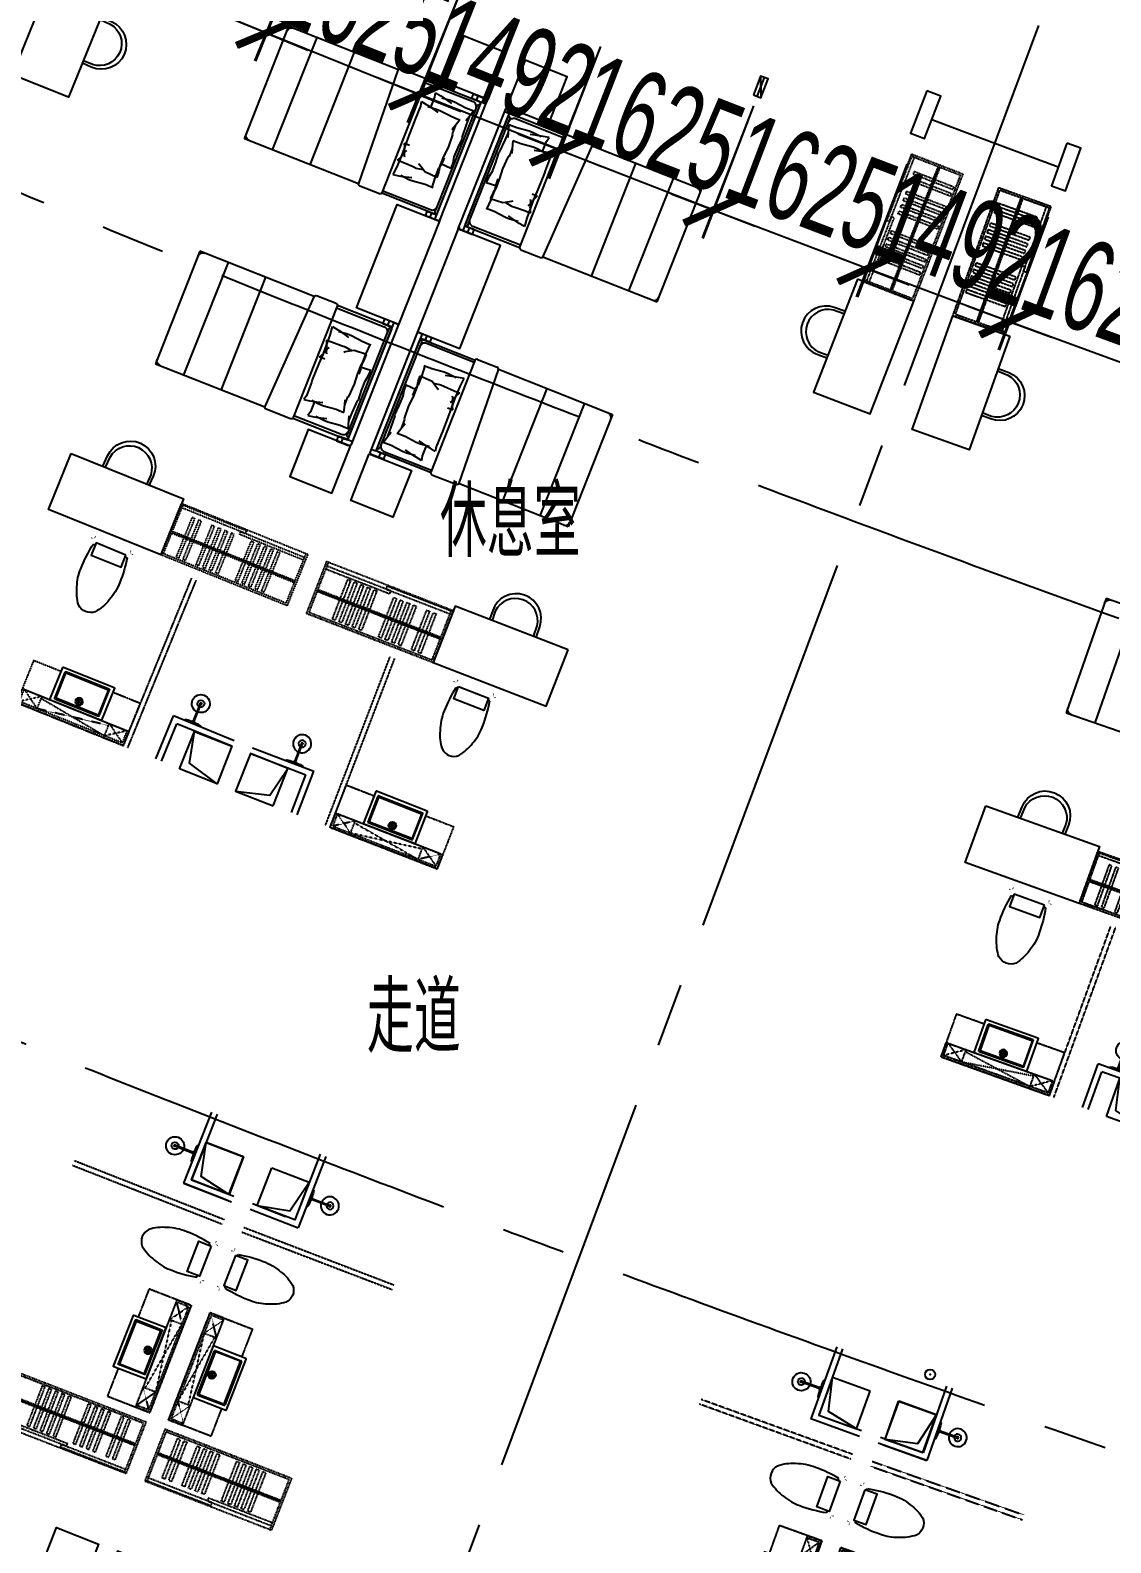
# Model space of a CAD drawing. Extents: x -668578 to 2331563, y -1202445 to 1620273.
# Drawn here: x 1066091 to 1076806, y 51342 to 66347 of the extents above; entities that cross this region are included whole.
import ezdxf

# ---------------------------------------------------------------- set-up
doc = ezdxf.new("R2010")
doc.units = 0
for name, pattern in [('CENTER2', [28.575, 19.05, -3.175, 3.175, -3.175]), ('DASH', [0.35, 0.25, -0.1]), ('XREF-ID.B3$0$DASH', [0.35, 0.25, -0.1])]:
    doc.linetypes.add(name, pattern=pattern)
doc.layers.get('0').update_dxf_attribs({"color": 8})
doc.layers.get('Defpoints').update_dxf_attribs({"color": 8})
for name, color, linetype in [('#标注', 8, 'Continuous'), ('#轴线', 8, 'CENTER2'), ('A-AL', 8, 'Continuous'), ('A-BEAM-PLAN-C', 8, 'Continuous'), ('A-BEAM-PLAN-S', 8, 'Continuous'), ('A-DIMS-150', 8, 'Continuous'), ('A-PUB_HATCH', 8, 'Continuous'), ('A-WALL-E', 8, 'Continuous'), ('A-WIND-FRAM', 8, 'Continuous'), ('LVTRY', 8, 'Continuous'), ('外轮廓', 8, 'Continuous'), ('建-文字', 8, 'Continuous'), ('水-消防-消火栓-标识', 8, 'Continuous')]:
    doc.layers.add(name, color=color, linetype=linetype)
doc.layers.add('Def point', color=8, linetype='Continuous', plot=False)
doc.styles.add('JHZX', font='jrs.shx', dxfattribs={"width": 0.6, "bigfont": 'jhz.shx'})
doc.styles.add('XD2008', font='xd-hzs.shx', dxfattribs={"width": 0.7, "bigfont": 'xd-hztxt.shx'})
doc.dimstyles.new('JZBZ-300', dxfattribs={"dimscale": 300, "dimtxt": 3, "dimasz": 1.5, "dimexe": 1, "dimexo": 1, "dimgap": 0.5, "dimtad": 1, "dimdec": 0, "dimdsep": 46, "dimtxsty": 'JHZX', "dimblk1": 'ARCHTICK', "dimblk2": 'ARCHTICK', "dimsah": 1, "dimcen": 0, "dimclrd": 1, "dimclre": 1, "dimclrt": 2, "dimazin": 2, "dimtfac": 1, "dimtdec": 0, "dimtix": 1, "dimtmove": 0, "dimatfit": 3, "dimfxl": 0, "dimtolj": 1, "dimlwd": -1, "dimlwe": -1, "dimarcsym": 0})
doc.dimstyles.new('JZBZ-400', dxfattribs={"dimscale": 400, "dimtxt": 3, "dimasz": 1.5, "dimexe": 1, "dimexo": 1, "dimgap": 0.5, "dimtad": 1, "dimdec": 0, "dimdsep": 46, "dimtxsty": 'JHZX', "dimblk1": 'ARCHTICK', "dimblk2": 'ARCHTICK', "dimsah": 1, "dimcen": 0, "dimclrd": 1, "dimclre": 1, "dimclrt": 2, "dimazin": 2, "dimtfac": 1, "dimtdec": 0, "dimtix": 1, "dimtmove": 0, "dimatfit": 3, "dimfxl": 0, "dimtolj": 1, "dimlwd": -1, "dimlwe": -1, "dimarcsym": 0})

# ---------------------------------------------------------------- blocks, each defined once
blk = doc.blocks.new('_ARCHTICK')
at = {"color": 0, "linetype": 'ByBlock', "const_width": 0.15}
blk.add_lwpolyline([(-0.5, -0.5), (0.5, 0.5)], dxfattribs=at)
blk = doc.blocks.new('*D2939')
at = {"layer": '#标注', "ltscale": 300, "transparency": 16777216}
for p, q in [((-1773, -1481), (-9342, -7863)), ((165914, -92056), (164727, -101884))]:
    blk.add_line(p, q, dxfattribs=at)
blk.add_arc((197092, 166179), 269610, 220.13382, 263.11563, dxfattribs=at)
at = {"layer": 'Defpoints', "color": 0, "ltscale": 300, "transparency": 16777216}
for p in [(197092, 166179), (-1467, -1224), (40380, -53208), (165962, -91659)]:
    blk.add_point(p, dxfattribs=at)
at = {"layer": '#标注', "ltscale": 300, "transparency": 16777216, "xscale": 600, "yscale": 600, "zscale": 600}
for p, rotation in [((-9036, -7605), 130.1338192809485), ((164775, -101487), 353.1156299250187)]:
    blk.add_blockref('_ARCHTICK', p, dxfattribs=dict(at, rotation=rotation))
at = {"layer": '#标注', "ltscale": 300, "transparency": 16777216, "insert": (69342, -70334), "char_height": 1200, "attachment_point": 5, "rotation": 331.6247, "style": 'JHZX'}
blk.add_mtext('\\A1;42.98°', dxfattribs=at)
blk = doc.blocks.new('*D3021')
at = {"layer": '#标注', "transparency": 16777216}
for p, q in [((-57126, -63073), (-59703, -69585)), ((-47662, -66818), (-50239, -73330)), ((-59556, -69213), (-50092, -72958))]:
    blk.add_line(p, q, dxfattribs=at)
at = {"layer": 'Defpoints', "color": 0, "transparency": 16777216}
for p in [(-56979, -62701), (-47515, -66446), (-50092, -72958)]:
    blk.add_point(p, dxfattribs=at)
at = {"layer": '#标注', "transparency": 16777216, "xscale": 600, "yscale": 600, "zscale": 600}
for p, rotation in [((-59556, -69213), 158.4113267958143), ((-50092, -72958), 338.4113267958143)]:
    blk.add_blockref('_ARCHTICK', p, dxfattribs=dict(at, rotation=rotation))
at = {"layer": '#标注', "transparency": 16777216, "insert": (-54529, -70341), "char_height": 1200, "attachment_point": 5, "rotation": 338.4113, "style": 'JHZX'}
blk.add_mtext('\\A1;10178', dxfattribs=at)
blk = doc.blocks.new('XREF-ID.ABCD$0$A$C1BB74E00')
at = {"ltscale": 0.5}
for p, q in [((108, 347), (108, 69)), ((113, 352), (577, 352)), ((117, 79), (117, 336)), ((120, 339), (570, 339)), ((345, 333), (345, 247)), ((573, 79), (573, 336)), ((582, 347), (582, 69)), ((302, 290), (388, 290)), ((577, 64), (113, 64)), ((570, 76), (120, 76))]:
    blk.add_line(p, q, dxfattribs=at)
blk.add_lwpolyline([(70, 378), (70, 35, 0.414214), (75, 30), (615, 30, 0.414214), (620, 35), (620, 378)], format="xyb", dxfattribs=at)
blk.add_lwpolyline([(70, 378), (620, 378)], dxfattribs=at)
for radius in [37.5, 26]:
    blk.add_circle((345, 290), radius, dxfattribs=at)
for centre, radius, start, end in [((113, 347), 5, 90, 180), ((120, 336), 3, 90, 180), ((570, 336), 3, 0, 90), ((577, 347), 5, 0, 90), ((113, 69), 5, 180, 270), ((120, 79), 3, 180, 270), ((570, 79), 3, 270, 0), ((577, 69), 5, 270, 0)]:
    blk.add_arc(centre, radius, start, end, dxfattribs=at)
blk = doc.blocks.new('XREF-ID.ABCD$0$马桶')
at = {"ltscale": 0.5}
for points, format in [([(-188, 30, 10, 0, 0), (-195, 0, 0, 0, 0.053113), (-225, -286, 0, 0, 0.094029), (-192, -490, 0, 0, 0.0979), (-106, -658, 0, 0, 0.39929), (106, -658, 0, 0, 0.087816), (192, -490, 0, 0, 0.089191), (225, -305, 0, 0, 0.054931), (195, 0, 0, 10, 0), (188, 30, 10, 10, 0)], "xyseb"), ([(224, 0, 10, 0, 0), (195, 0, 0, 0, 0), (-195, 0, 0, 10, 0), (-225, 0, 10, 10, 0)], "xyseb"), ([(-180, -50, 0.049028), (-205, -306, 0.094674), (-173, -505, 0.097919), (-90, -666, 0.382959), (90, -666, 0.087635), (173, -504, 0.08979), (205, -325, 0.05091), (180, -50, 0.046704)], "xyb")]:
    blk.add_lwpolyline(points, format=format, dxfattribs=at)
for points in [[(-160, -50), (-180, -50)], [(180, -50), (160, -50)]]:
    blk.add_lwpolyline(points, dxfattribs=at)
blk.add_lwpolyline([(-160, -30), (160, -30), (160, -160), (-160, -160)], close=True, dxfattribs=at)
blk = doc.blocks.new('rgewg1500')
at = {"ltscale": 0.3}
for p, q in [((0, -2250), (0, -450)), ((0, -2100), (0, -550)), ((0, -550), (50, -550)), ((150, -500), (20, -500)), ((634, -550), (50, -550)), ((50, -2030), (50, -570)), ((70, -550), (150, -550)), ((75, -625), (75, -600)), ((100, -550), (100, -500)), ((150, -550), (150, -500)), ((633, -2045), (633, -555)), ((653, -535), (913, -535)), ((883, -2045), (933, -555)), ((2100, -550), (933, -550)), ((1400, -2050), (1400, -550)), ((1800, -2050), (1800, -550)), ((2100, -2050), (2100, -550)), ((114, -656), (87, -656)), ((87, -656), (108, -729)), ((108, -729), (107, -814)), ((108, -729), (123, -777)), ((172, -656), (114, -656)), ((297, -642), (172, -656)), ((341, -642), (297, -642)), ((407, -646), (318, -669)), ((429, -651), (341, -642)), ((445, -639), (407, -646)), ((505, -628), (445, -639)), ((495, -673), (505, -628)), ((496, -781), (495, -673)), ((107, -814), (99, -945)), ((210, -789), (183, -789)), ((183, -789), (204, -862)), ((204, -862), (203, -947)), ((204, -862), (219, -910)), ((268, -789), (210, -789)), ((393, -775), (268, -789)), ((437, -775), (393, -775)), ((503, -779), (414, -802)), ((525, -784), (437, -775)), ((541, -772), (503, -779)), ((601, -761), (541, -772)), ((591, -806), (601, -761)), ((593, -946), (591, -806)), ((99, -945), (94, -953)), ((94, -953), (101, -1054)), ((195, -953), (190, -1086)), ((203, -947), (195, -953)), ((592, -1148), (595, -973)), ((595, -973), (593, -946)), ((102, -1154), (92, -1211)), ((101, -1054), (102, -1154)), ((185, -1195), (314, -1203)), ((188, -1256), (185, -1195)), ((190, -1086), (198, -1187)), ((198, -1187), (198, -1287)), ((587, -1344), (592, -1148)), ((92, -1211), (89, -1272)), ((89, -1272), (198, -1265)), ((89, -1328), (198, -1335)), ((92, -1389), (89, -1328)), ((188, -1344), (185, -1405)), ((198, -1313), (188, -1256)), ((198, -1287), (188, -1344)), ((198, -1413), (198, -1313)), ((314, -1203), (354, -1226)), ((335, -1215), (407, -1203)), ((354, -1226), (392, -1249)), ((392, -1249), (403, -1258)), ((392, -1351), (403, -1342)), ((407, -1203), (442, -1206)), ((442, -1206), (553, -1209)), ((553, -1209), (595, -1210)), ((567, -1279), (558, -1266)), ((567, -1321), (558, -1334)), ((582, -1278), (567, -1321)), ((582, -1322), (567, -1279)), ((596, -1236), (582, -1278)), ((596, -1364), (582, -1322)), ((587, -1256), (592, -1452)), ((595, -1210), (609, -1210)), ((609, -1210), (596, -1236)), ((102, -1446), (92, -1389)), ((101, -1546), (102, -1446)), ((185, -1405), (314, -1397)), ((190, -1514), (198, -1413)), ((314, -1397), (354, -1374)), ((335, -1385), (407, -1397)), ((354, -1374), (392, -1351)), ((407, -1397), (442, -1394)), ((442, -1394), (553, -1391)), ((553, -1391), (595, -1390)), ((592, -1452), (595, -1627)), ((595, -1390), (609, -1390)), ((609, -1390), (596, -1364)), ((94, -1647), (101, -1546)), ((99, -1655), (94, -1647)), ((195, -1647), (190, -1514)), ((203, -1653), (195, -1647)), ((595, -1627), (593, -1654)), ((107, -1786), (99, -1655)), ((108, -1871), (107, -1786)), ((183, -1811), (204, -1738)), ((204, -1738), (203, -1653)), ((204, -1738), (219, -1690)), ((503, -1821), (414, -1798)), ((593, -1654), (591, -1794)), ((591, -1794), (601, -1839)), ((87, -1944), (108, -1871)), ((114, -1944), (87, -1944)), ((108, -1871), (123, -1823)), ((172, -1944), (114, -1944)), ((297, -1958), (172, -1944)), ((210, -1811), (183, -1811)), ((268, -1811), (210, -1811)), ((393, -1825), (268, -1811)), ((407, -1954), (318, -1931)), ((429, -1949), (341, -1958)), ((437, -1825), (393, -1825)), ((525, -1816), (437, -1825)), ((496, -1819), (495, -1927)), ((495, -1927), (505, -1972)), ((541, -1828), (503, -1821)), ((601, -1839), (541, -1828)), ((0, -2100), (50, -2100)), ((20, -2100), (150, -2100)), ((50, -2050), (634, -2050)), ((50, -2050), (50, -2050)), ((150, -2050), (70, -2050)), ((75, -2025), (75, -1975)), ((100, -2100), (100, -2050)), ((150, -2100), (150, -2050)), ((341, -1958), (297, -1958)), ((445, -1961), (407, -1954)), ((505, -1972), (445, -1961)), ((653, -2065), (863, -2065)), ((883, -2050), (2100, -2050))]:
    blk.add_line(p, q, dxfattribs=at)
for points in [[(0, -500), (450, -500), (450, 0), (0, 0)], [(0, -2100), (450, -2100), (450, -2600), (0, -2600)]]:
    blk.add_lwpolyline(points, close=True, dxfattribs=at)
blk.add_lwpolyline([(50, -2100), (50, -550)], dxfattribs=at)
blk.add_lwpolyline([(633, -2025), (125, -2025, -0.414214), (75, -1975), (75, -625, -0.414214), (125, -575), (633, -575)], format="xyb", dxfattribs=at)
for centre, radius, start, end in [((20, -520), 20, 90, 180), ((70, -570), 20, 90, 180), ((50, -600), 25, 0, 90), ((653, -555), 20, 90, 180), ((913, -555), 20, 0, 90), ((2050, -600), 50, 0, 90), ((20, -2080), 20, 180, 270), ((50, -2025), 25, 270, 0), ((70, -2030), 20, 180, 270), ((653, -2045), 20, 180, 270), ((863, -2045), 20, 270, 0), ((2050, -2000), 50, 270, 0)]:
    blk.add_arc(centre, radius, start, end, dxfattribs=at)
blk = doc.blocks.new('Swcwrv4tv')
at = {"linetype": 'XREF-ID.B3$0$DASH', "ltscale": 0.3}
for p, q in [((20, -240), (1330, -240)), ((20, -250), (1330, -250)), ((20, -260), (1330, -260))]:
    blk.add_line(p, q, dxfattribs=at)
for points in [[(0, 0), (0, -550), (1350, -550), (1350, 0)], [(20, -20), (20, -550), (1330, -550), (1330, -20)], [(149, -460), (149, -40), (179, -40), (179, -460)], [(219, -460), (219, -40), (249, -40), (249, -460)], [(359, -460), (359, -40), (389, -40), (389, -460)], [(429, -460), (429, -40), (459, -40), (459, -460)], [(499, -460), (499, -40), (529, -40), (529, -460)], [(569, -460), (569, -40), (599, -40), (599, -460)], [(779, -460), (779, -40), (809, -40), (809, -460)], [(849, -460), (849, -40), (879, -40), (879, -460)], [(919, -460), (919, -40), (949, -40), (949, -460)], [(989, -460), (989, -40), (1019, -40), (1019, -460)], [(1059, -460), (1059, -40), (1089, -40), (1089, -460)], [(20, -540), (700, -540), (700, -510), (20, -510)], [(1330, -480), (650, -480), (650, -510), (1330, -510)]]:
    blk.add_lwpolyline(points, close=True, dxfattribs=at)
blk = doc.blocks.new('XREF-ID.ABCD$0$DSAFAS124SDA')
at = {"ltscale": 0.5}
for p, q in [((18910, 19911), (18900, 19911)), ((18900, 19849), (18910, 19849)), ((18910, 19849), (18910, 19911)), ((18910, 19890), (18930, 19890)), ((18910, 19870), (18930, 19870)), ((18930, 19870), (18930, 19890)), ((18930, 19885), (19115, 19885)), ((18930, 19875), (19115, 19875))]:
    blk.add_line(p, q, dxfattribs=at)
for points in [[(18900, 19965), (18910, 19965), (18915, 19935), (18915, 19890)], [(18915, 19870), (18915, 19825), (18910, 19795), (18900, 19795)]]:
    blk.add_lwpolyline(points, dxfattribs=at)
for radius, start, end in [(89.5, 183.2025, 176.7975), (35, 188.2132, 171.7868), (9, 213.749, 146.251), (5, 270, 90)]:
    blk.add_arc((19115, 19880), radius, start, end, dxfattribs=at)
blk = doc.blocks.new('vvrgevve')
at = {"layer": 'A-BEAM-PLAN-C'}
for points in [[(-2732, -3889), (-3064, -3670), (-3285, -4003), (-2951, -4223)], [(-2148, -4272), (-2480, -4053), (-2701, -4386), (-2367, -4606)]]:
    blk.add_lwpolyline(points, close=True, dxfattribs=at)
at = {"layer": 'A-BEAM-PLAN-S'}
for p, q in [((-2700, -4388), (-2481, -4053)), ((-2481, -4053), (-2148, -4272))]:
    blk.add_line(p, q, dxfattribs=at)
at = {"layer": 'A-DIMS-150'}
for points in [[(-2951, -4223), (-3183, -3990), (-3064, -3670)], [(-2700, -4388), (-2394, -4507), (-2148, -4272)]]:
    blk.add_lwpolyline(points, dxfattribs=at)
at = {"layer": 'Def point', "linetype": 'XREF-ID.B3$0$DASH', "ltscale": 0.3}
for p, q in [((-3922, -4974), (-4084, -5221)), ((-3546, -5221), (-3922, -4974)), ((-4297, -6092), (-3672, -5139)), ((-4286, -6075), (-3683, -5156)), ((-3574, -5227), (-4177, -6147)), ((-4172, -6174), (-3546, -5221)), ((-3546, -5221), (-4172, -6174)), ((-3787, -5314), (-3574, -5227)), ((-3683, -5156), (-3574, -5227)), ((-3683, -5156), (-3678, -5386)), ((-3672, -5139), (-3546, -5221)), ((-4165, -5927), (-3678, -5386)), ((-3770, -5325), (-4073, -5988)), ((-4005, -6284), (-3379, -5331)), ((-3379, -5331), (-4005, -6284)), ((-3373, -5359), (-3977, -6278)), ((-3678, -5386), (-3787, -5314)), ((-3379, -5331), (-3003, -5578)), ((-3254, -5413), (-3379, -5331)), ((-3265, -5430), (-3373, -5359)), ((-3369, -5589), (-3373, -5359)), ((-3879, -6366), (-3254, -5413)), ((-3868, -6350), (-3265, -5430)), ((-3781, -6180), (-3478, -5517)), ((-3265, -5430), (-3478, -5517)), ((-3478, -5517), (-3369, -5589)), ((-4386, -5681), (-4548, -5927)), ((-3386, -5578), (-3873, -6119)), ((-3003, -5578), (-3165, -5824)), ((-4548, -5927), (-4172, -6174)), ((-4286, -6075), (-4073, -5988)), ((-4073, -5988), (-4182, -5916)), ((-4182, -5916), (-4177, -6147)), ((-4172, -6174), (-4297, -6092)), ((-4177, -6147), (-4286, -6075)), ((-3873, -6119), (-3764, -6191)), ((-3868, -6350), (-3873, -6119)), ((-3628, -6531), (-4005, -6284)), ((-4005, -6284), (-3879, -6366)), ((-3764, -6191), (-3977, -6278)), ((-3977, -6278), (-3868, -6350)), ((-3466, -6284), (-3628, -6531))]:
    blk.add_line(p, q, dxfattribs=at)
at = {"layer": 'Def point'}
for points in [[(-7134, -10688), (-6476, -9685), (-6977, -9356), (-7636, -10359)], [(-6967, -10798), (-6309, -9795), (-5807, -10124), (-6465, -11127)]]:
    blk.add_lwpolyline(points, close=True, dxfattribs=at)
for points in [[(-7449, -10075), (-7541, -10010, -0.999944), (-7256, -9605), (-7178, -9661)], [(-7434, -10052), (-7526, -9988, -0.90396), (-7272, -9628), (-7193, -9684)], [(-6279, -10843), (-6183, -10902, 0.999944), (-5925, -10479), (-6007, -10429)], [(-6264, -10820), (-6169, -10878, 0.90396), (-5939, -10503), (-6022, -10452)]]:
    blk.add_lwpolyline(points, format="xyb", dxfattribs=at)
at = {"layer": 'LVTRY', "linetype": 'Continuous'}
for p, q in [((-2951, -3385), (-3368, -4020)), ((-2901, -3418), (-3285, -4003)), ((-2942, -4301), (-3368, -4020)), ((-1984, -4020), (-2366, -4607)), ((-2909, -4251), (-3202, -4058)), ((-1934, -4053), (-2348, -4690)), ((-2148, -4272), (-2366, -4607)), ((-2348, -4690), (-2775, -4410)), ((-2366, -4607), (-2742, -4360)), ((-2733, -4438), (-2348, -4690))]:
    blk.add_line(p, q, dxfattribs=at)
at = {"layer": 'LVTRY', "linetype": 'DASH'}
for p, q in [((-3050, -4458), (-4381, -3577)), ((-3078, -4500), (-4408, -3618)), ((-2903, -4614), (-1566, -5484)), ((-2876, -4572), (-1538, -5442))]:
    blk.add_line(p, q, dxfattribs=at)
at = {"layer": 'LVTRY', "linetype": 'DASH', "ltscale": 0.5}
for points in [[(-4386, -5681), (-4548, -5927), (-4172, -6174), (-3546, -5221), (-3922, -4974), (-4084, -5221)], [(-3466, -6284), (-3628, -6531), (-4005, -6284), (-3379, -5331), (-3003, -5578), (-3165, -5824)]]:
    blk.add_lwpolyline(points, dxfattribs=at)
at = {"layer": 'Def point'}
for name, p, xscale, rotation in [('Swcwrv4tv', (-4227, -6258), -0.9999999999999998, 326.7232894657257), ('rgewg1500', (-4939, -7344), -0.9999999999999997, 326.7232894661589)]:
    blk.add_blockref(name, p, dxfattribs=dict(at, xscale=xscale, rotation=rotation))
for name, p, rotation in [('Swcwrv4tv', (-4059, -6368), 326.7232894665918), ('rgewg1500', (-4772, -7454), 326.7232894661586)]:
    blk.add_blockref(name, p, dxfattribs=dict(at, rotation=rotation))
at = {"layer": 'LVTRY', "linetype": 'DASH', "ltscale": 0.5, "xscale": -1, "rotation": 326.4684970788045}
blk.add_blockref('XREF-ID.ABCD$0$DSAFAS124SDA', (1579, -30769), dxfattribs=at)
at = {"layer": 'LVTRY', "color": 8, "linetype": 'Continuous', "rotation": 236.7232894660163}
blk.add_blockref('XREF-ID.ABCD$0$马桶', (-3294, -4837), dxfattribs=at)
at = {"layer": 'LVTRY', "linetype": 'DASH', "ltscale": 0.5, "rotation": 326.9780817593824}
blk.add_blockref('XREF-ID.ABCD$0$DSAFAS124SDA', (-28857, -10794), dxfattribs=at)
at = {"layer": 'LVTRY', "color": 8, "linetype": 'Continuous', "xscale": -0.9999999999999997, "rotation": 56.72328946630162}
blk.add_blockref('XREF-ID.ABCD$0$马桶', (-3127, -4946), dxfattribs=at)
at = {"layer": 'LVTRY', "color": 8, "linetype": 'DASH', "ltscale": 0.5, "extrusion": (0, 0, -1), "zscale": -1, "rotation": 123.276710533797}
blk.add_blockref('XREF-ID.ABCD$0$A$C1BB74E00', (4491, -5695), dxfattribs=at)
at = {"layer": 'LVTRY', "color": 8, "linetype": 'DASH', "ltscale": 0.5, "extrusion": (0, 0, -1), "xscale": -1, "zscale": -1, "rotation": 303.2767105338852}
blk.add_blockref('XREF-ID.ABCD$0$A$C1BB74E00', (3438, -6387), dxfattribs=at)
blk = doc.blocks.new('rehgdfvsfe')
at = {"ltscale": 0.3}
for p, q in [((-50, 0), (-1330, 0)), ((-1300, 0), (-1300, -50)), ((-50, 0), (-50, -50)), ((1050, 0), (2330, 0)), ((1050, 0), (1050, -50)), ((2300, 0), (2300, -50)), ((-1350, -150), (-1350, -20)), ((-1300, -100), (-1350, -100)), ((-1300, -150), (-1350, -150)), ((-1300, -634), (-1300, -50)), ((-1300, -70), (-1300, -150)), ((-120, -50), (-1280, -50)), ((-1225, -75), (-1250, -75)), ((-1194, -114), (-1194, -87)), ((-1194, -87), (-1121, -108)), ((-1194, -172), (-1194, -114)), ((-1121, -108), (-1036, -107)), ((-1121, -108), (-1073, -123)), ((-1036, -107), (-905, -99)), ((-905, -99), (-897, -94)), ((-897, -94), (-796, -101)), ((-796, -101), (-696, -102)), ((-696, -102), (-639, -92)), ((-639, -92), (-578, -89)), ((-578, -89), (-585, -198)), ((-125, -75), (-175, -75)), ((-100, -50), (-100, -634)), ((-100, -50), (-100, -50)), ((-100, -150), (-100, -70)), ((-50, -100), (-100, -100)), ((-50, -150), (-100, -150)), ((-50, -20), (-50, -150)), ((1050, -20), (1050, -150)), ((1050, -100), (1100, -100)), ((1050, -150), (1100, -150)), ((1100, -50), (1100, -634)), ((1100, -50), (1100, -50)), ((1100, -150), (1100, -70)), ((1120, -50), (2280, -50)), ((1125, -75), (1175, -75)), ((1578, -89), (1585, -198)), ((1639, -92), (1578, -89)), ((1696, -102), (1639, -92)), ((1796, -101), (1696, -102)), ((1897, -94), (1796, -101)), ((1905, -99), (1897, -94)), ((2036, -107), (1905, -99)), ((2121, -108), (2036, -107)), ((2121, -108), (2073, -123)), ((2194, -87), (2121, -108)), ((2194, -114), (2194, -87)), ((2194, -172), (2194, -114)), ((2225, -75), (2250, -75)), ((2300, -634), (2300, -50)), ((2300, -70), (2300, -150)), ((2300, -100), (2350, -100)), ((2300, -150), (2350, -150)), ((2350, -150), (2350, -20)), ((-1208, -297), (-1194, -172)), ((-1208, -341), (-1208, -297)), ((-1075, -393), (-1061, -268)), ((-1061, -210), (-1061, -183)), ((-1061, -183), (-988, -204)), ((-1061, -268), (-1061, -210)), ((-988, -204), (-903, -203)), ((-988, -204), (-940, -219)), ((-903, -203), (-897, -195)), ((-897, -195), (-764, -190)), ((-764, -190), (-663, -198)), ((-663, -198), (-563, -198)), ((-594, -188), (-655, -185)), ((-537, -198), (-594, -188)), ((-563, -198), (-506, -188)), ((-437, -198), (-537, -198)), ((-506, -188), (-445, -185)), ((-445, -185), (-453, -314)), ((-336, -190), (-437, -198)), ((-339, -210), (-339, -183)), ((-339, -268), (-339, -210)), ((-325, -393), (-339, -268)), ((1325, -393), (1339, -268)), ((1336, -190), (1437, -198)), ((1339, -210), (1339, -183)), ((1339, -268), (1339, -210)), ((1437, -198), (1537, -198)), ((1445, -185), (1453, -314)), ((1506, -188), (1445, -185)), ((1563, -198), (1506, -188)), ((1537, -198), (1594, -188)), ((1663, -198), (1563, -198)), ((1594, -188), (1655, -185)), ((1764, -190), (1663, -198)), ((1897, -195), (1764, -190)), ((1903, -203), (1897, -195)), ((1988, -204), (1903, -203)), ((1988, -204), (1940, -219)), ((2061, -183), (1988, -204)), ((2061, -210), (2061, -183)), ((2061, -268), (2061, -210)), ((2075, -393), (2061, -268)), ((2208, -297), (2194, -172)), ((2208, -341), (2208, -297)), ((-1222, -505), (-1211, -445)), ((-1211, -445), (-1204, -407)), ((-1199, -429), (-1208, -341)), ((-1204, -407), (-1181, -318)), ((-1075, -437), (-1075, -393)), ((-1066, -525), (-1075, -437)), ((-1071, -503), (-1048, -414)), ((-499, -392), (-508, -403)), ((-476, -354), (-499, -392)), ((-453, -314), (-476, -354)), ((-465, -335), (-453, -407)), ((-456, -442), (-459, -553)), ((-453, -407), (-456, -442)), ((-329, -503), (-352, -414)), ((-334, -525), (-325, -437)), ((-325, -437), (-325, -393)), ((1325, -437), (1325, -393)), ((1334, -525), (1325, -437)), ((1329, -503), (1352, -414)), ((1453, -314), (1476, -354)), ((1465, -335), (1453, -407)), ((1453, -407), (1456, -442)), ((1456, -442), (1459, -553)), ((1476, -354), (1499, -392)), ((1499, -392), (1508, -403)), ((2071, -503), (2048, -414)), ((2066, -525), (2075, -437)), ((2075, -437), (2075, -393)), ((2204, -407), (2181, -318)), ((2199, -429), (2208, -341)), ((2211, -445), (2204, -407)), ((2222, -505), (2211, -445)), ((-1177, -495), (-1222, -505)), ((-1069, -496), (-1177, -495)), ((-1089, -601), (-1078, -541)), ((-1044, -591), (-1089, -601)), ((-1078, -541), (-1071, -503)), ((-904, -593), (-1044, -591)), ((-877, -595), (-904, -593)), ((-702, -592), (-877, -595)), ((-506, -587), (-702, -592)), ((-641, -553), (-640, -595)), ((-640, -595), (-640, -609)), ((-640, -609), (-614, -596)), ((-614, -596), (-572, -582)), ((-594, -587), (-398, -592)), ((-571, -567), (-584, -558)), ((-572, -582), (-529, -567)), ((-528, -582), (-571, -567)), ((-529, -567), (-516, -558)), ((-486, -596), (-528, -582)), ((-460, -609), (-486, -596)), ((-459, -553), (-460, -595)), ((-460, -595), (-460, -609)), ((-398, -592), (-311, -601)), ((-322, -541), (-329, -503)), ((-311, -601), (-322, -541)), ((1311, -601), (1322, -541)), ((1398, -592), (1311, -601)), ((1322, -541), (1329, -503)), ((1594, -587), (1398, -592)), ((1459, -553), (1460, -595)), ((1460, -595), (1460, -609)), ((1460, -609), (1486, -596)), ((1486, -596), (1528, -582)), ((1506, -587), (1702, -592)), ((1529, -567), (1516, -558)), ((1528, -582), (1571, -567)), ((1572, -582), (1529, -567)), ((1571, -567), (1584, -558)), ((1614, -596), (1572, -582)), ((1640, -609), (1614, -596)), ((1641, -553), (1640, -595)), ((1640, -595), (1640, -609)), ((1702, -592), (1877, -595)), ((1877, -595), (1904, -593)), ((1904, -593), (2044, -591)), ((2044, -591), (2089, -601)), ((2069, -496), (2177, -495)), ((2078, -541), (2071, -503)), ((2089, -601), (2078, -541)), ((2177, -495), (2222, -505)), ((-1315, -653), (-1315, -913)), ((-105, -633), (-1295, -633)), ((-85, -653), (-85, -863)), ((1085, -653), (1085, -863)), ((1105, -633), (2295, -633)), ((2315, -653), (2315, -913)), ((-105, -883), (-1295, -933)), ((-100, -883), (-100, -2100)), ((1100, -883), (1100, -2100)), ((1105, -883), (2295, -933)), ((-1300, -2100), (-1300, -933)), ((2300, -2100), (2300, -933)), ((-100, -1400), (-1300, -1400)), ((1100, -1400), (2300, -1400)), ((-100, -1800), (-1300, -1800)), ((1100, -1800), (2300, -1800)), ((-100, -2100), (-1300, -2100)), ((1100, -2100), (2300, -2100))]:
    blk.add_line(p, q, dxfattribs=at)
for points in [[(-1350, 0), (-1350, -450), (-1850, -450), (-1850, 0)], [(-50, 0), (-50, -450), (1050, -450), (1050, 0)], [(2350, 0), (2350, -450), (2850, -450), (2850, 0)]]:
    blk.add_lwpolyline(points, close=True, dxfattribs=at)
for points in [[(-50, -50), (-1300, -50)], [(1050, -50), (2300, -50)]]:
    blk.add_lwpolyline(points, dxfattribs=at)
for points in [[(-125, -633), (-125, -125, 0.414214), (-175, -75), (-1225, -75, 0.414214), (-1275, -125), (-1275, -633)], [(1125, -633), (1125, -125, -0.414214), (1175, -75), (2225, -75, -0.414214), (2275, -125), (2275, -633)]]:
    blk.add_lwpolyline(points, format="xyb", dxfattribs=at)
for centre, radius, start, end in [((-1330, -20), 20, 90, 180), ((2330, -20), 20, 360, 90), ((-1280, -70), 20, 90, 180), ((-1250, -50), 25, 180, 270), ((-125, -50), 25, 270, 360), ((-120, -70), 20, 360, 90), ((-70, -20), 20, 360, 90), ((1070, -20), 20, 90, 180), ((1125, -50), 25, 180, 270), ((1120, -70), 20, 90, 180), ((2250, -50), 25, 270, 0), ((2280, -70), 20, 0, 90), ((-1295, -653), 20, 90, 180), ((-105, -653), 20, 360, 90), ((1105, -653), 20, 90, 180), ((2295, -653), 20, 0, 90), ((-105, -863), 20, 270, 360), ((1105, -863), 20, 180, 270), ((-1295, -913), 20, 180, 270), ((2295, -913), 20, 270, 0), ((-1250, -2050), 50, 180, 270), ((-150, -2050), 50, 270, 360), ((1150, -2050), 50, 180, 270), ((2250, -2050), 50, 270, 0)]:
    blk.add_arc(centre, radius, start, end, dxfattribs=at)
blk = doc.blocks.new('pkrthvv')
at = {"layer": 'A-BEAM-PLAN-C'}
blk.add_lwpolyline([(-1285, -4330), (-1138, -3959), (-1510, -3812), (-1658, -4184)], close=True, dxfattribs=at)
at = {"layer": 'A-DIMS-150'}
blk.add_lwpolyline([(-1658, -4184), (-1317, -4223), (-1138, -3959)], dxfattribs=at)
at = {"layer": 'Def point', "linetype": 'XREF-ID.B3$0$DASH', "ltscale": 0.3}
for p, q in [((-557, -4124), (-282, -4231)), ((-665, -4404), (-720, -4544)), ((-647, -4411), (-694, -4532)), ((-470, -4480), (-694, -4532)), ((397, -4816), (-665, -4404)), ((379, -4809), (-647, -4411)), ((-647, -4411), (-517, -4601)), ((-517, -4601), (-470, -4480)), ((-477, -4499), (154, -4862)), ((343, -4956), (-720, -4544)), ((-720, -4544), (343, -4956)), ((-694, -4532), (332, -4930)), ((194, -4759), (-517, -4601)), ((154, -4862), (201, -4740)), ((201, -4740), (332, -4930)), ((379, -4809), (154, -4862)), ((332, -4930), (379, -4809)), ((343, -4956), (397, -4816))]:
    blk.add_line(p, q, dxfattribs=at)
at = {"layer": 'Def point'}
for points in [[(4510, 893), (4076, -225), (4635, -443), (5070, 676)], [(1640, -2784), (521, -2350), (304, -2909), (1423, -3343)]]:
    blk.add_lwpolyline(points, close=True, dxfattribs=at)
for points in [[(4387, 577), (4281, 614, 0.999944), (4117, 147), (4208, 115)], [(4377, 551), (4272, 588, 0.90396), (4126, 173), (4218, 140)], [(1323, -2661), (1360, -2555, 0.999944), (893, -2391), (861, -2482)], [(1297, -2651), (1334, -2546, 0.90396), (919, -2400), (887, -2492)]]:
    blk.add_lwpolyline(points, format="xyb", dxfattribs=at)
at = {"layer": 'LVTRY', "linetype": 'DASH'}
for p, q in [((-766, -4526), (-125, -2852)), ((-720, -4544), (-79, -2870))]:
    blk.add_line(p, q, dxfattribs=at)
at = {"layer": 'LVTRY', "linetype": 'Continuous'}
for p, q in [((-1510, -3812), (-959, -4023)), ((-1489, -3756), (-882, -3988)), ((-1103, -4397), (-959, -4023)), ((-1047, -4419), (-882, -3988))]:
    blk.add_line(p, q, dxfattribs=at)
at = {"layer": 'LVTRY', "linetype": 'DASH', "ltscale": 0.5}
blk.add_lwpolyline([(231, -4430), (506, -4537), (343, -4956), (-720, -4544), (-557, -4124), (-282, -4231)], dxfattribs=at)
at = {"layer": 'Def point'}
for name, p, rotation in [('rehgdfvsfe', (166, 418), 68.4114041979029), ('Swcwrv4tv', (5558, 1935), 248.7883583384915), ('Swcwrv4tv', (304, -2909), 158.7883583384915)]:
    blk.add_blockref(name, p, dxfattribs=dict(at, rotation=rotation))
at = {"layer": 'LVTRY', "color": 8, "linetype": 'Continuous', "extrusion": (0, 0, -1), "xscale": -1, "zscale": -1, "rotation": 21.08304882397499}
blk.add_blockref('XREF-ID.ABCD$0$马桶', (-714, -3177), dxfattribs=at)
at = {"layer": 'LVTRY', "linetype": 'DASH', "ltscale": 0.5, "rotation": 69.04315072541277}
blk.add_blockref('XREF-ID.ABCD$0$DSAFAS124SDA', (10732, -28675), dxfattribs=at)
at = {"layer": 'LVTRY', "color": 8, "linetype": 'DASH', "ltscale": 0.5, "rotation": 158.7883583380143}
blk.add_blockref('XREF-ID.ABCD$0$A$C1BB74E00', (325, -4381), dxfattribs=at)
blk = doc.blocks.new('fefwf5f5f4tw')
for points in [[(139, -57), (-31, -473), (-170, -417), (0, 0)], [(1518, -601), (1357, -1021), (1217, -967), (1378, -547)]]:
    blk.add_lwpolyline(points, close=True)
blk.add_lwpolyline([(43, -291), (913, -634), (1288, -783)])
blk = doc.blocks.new('幕墙分隔')
for p, q in [((-40, -100), (40, 100)), ((0, 100), (0, -100))]:
    blk.add_line(p, q)
blk.add_lwpolyline([(-40, 100), (40, 100), (40, -100), (-40, -100)], close=True)
blk = doc.blocks.new('立管-R75-1')
at = {"linetype": 'Continuous'}
blk.add_circle((0, 0), 75, dxfattribs=at)
blk.add_point((0, 0), dxfattribs=at)
blk = doc.blocks.new('*D1487')
at = {"layer": '#标注', "ltscale": 300, "transparency": 16777216}
for p, q in [((1076184, 64496), (1075700, 63172)), ((1077710, 63939), (1077226, 62614)), ((1075803, 63454), (1075381, 63608)), ((1077329, 62896), (1075803, 63454)), ((1077329, 62896), (1077752, 62742))]:
    blk.add_line(p, q, dxfattribs=at)
at = {"layer": 'Defpoints', "color": 0, "ltscale": 300, "transparency": 16777216}
for p in [(1076287, 64778), (1077813, 64221), (1075803, 63454)]:
    blk.add_point(p, dxfattribs=at)
at = {"layer": '#标注', "ltscale": 300, "transparency": 16777216, "xscale": 450, "yscale": 450, "zscale": 450}
for p, rotation in [((1075803, 63454), 339.9316486446132), ((1077329, 62896), 159.9316486446132)]:
    blk.add_blockref('_ARCHTICK', p, dxfattribs=dict(at, rotation=rotation))
at = {"layer": '#标注', "ltscale": 300, "transparency": 16777216, "insert": (1076772, 63738), "char_height": 900, "attachment_point": 5, "rotation": 339.9316, "style": 'JHZX'}
blk.add_mtext('\\A1;1625', dxfattribs=at)
blk = doc.blocks.new('*D1488')
at = {"layer": '#标注', "ltscale": 300, "transparency": 16777216}
for p, q in [((1074785, 65018), (1074293, 63700)), ((1076182, 64497), (1075690, 63178)), ((1074397, 63981), (1073976, 64138)), ((1075795, 63459), (1074397, 63981)), ((1075795, 63459), (1076217, 63302))]:
    blk.add_line(p, q, dxfattribs=at)
at = {"layer": 'Defpoints', "color": 0, "ltscale": 300, "transparency": 16777216}
for p in [(1074889, 65300), (1076287, 64778), (1074397, 63981)]:
    blk.add_point(p, dxfattribs=at)
at = {"layer": '#标注', "ltscale": 300, "transparency": 16777216, "xscale": 450, "yscale": 450, "zscale": 450}
for p, rotation in [((1074397, 63981), 339.5424839443277), ((1075795, 63459), 159.5424839443277)]:
    blk.add_blockref('_ARCHTICK', p, dxfattribs=dict(at, rotation=rotation))
at = {"layer": '#标注', "ltscale": 300, "transparency": 16777216, "insert": (1075306, 64282), "char_height": 900, "attachment_point": 5, "rotation": 339.5425, "style": 'JHZX'}
blk.add_mtext('\\A1;1492', dxfattribs=at)
blk = doc.blocks.new('*D1489')
at = {"layer": '#标注', "ltscale": 300, "transparency": 16777216}
for p, q in [((1073264, 65598), (1072762, 64280)), ((1074783, 65019), (1074281, 63701)), ((1072869, 64560), (1072448, 64720)), ((1074388, 63982), (1072869, 64560)), ((1074388, 63982), (1074808, 63822))]:
    blk.add_line(p, q, dxfattribs=at)
at = {"layer": 'Defpoints', "color": 0, "ltscale": 300, "transparency": 16777216}
for p in [(1073371, 65878), (1074889, 65300), (1072869, 64560)]:
    blk.add_point(p, dxfattribs=at)
at = {"layer": '#标注', "ltscale": 300, "transparency": 16777216, "xscale": 450, "yscale": 450, "zscale": 450}
for p, rotation in [((1072869, 64560), 339.1532416753844), ((1074388, 63982), 159.1532416753844)]:
    blk.add_blockref('_ARCHTICK', p, dxfattribs=dict(at, rotation=rotation))
at = {"layer": '#标注', "ltscale": 300, "transparency": 16777216, "insert": (1073842, 64832), "char_height": 900, "attachment_point": 5, "rotation": 339.1532, "style": 'JHZX'}
blk.add_mtext('\\A1;1625', dxfattribs=at)
blk = doc.blocks.new('*D1490')
at = {"layer": '#标注', "ltscale": 300, "transparency": 16777216}
for p, q in [((1071747, 66186), (1071238, 64873)), ((1073262, 65598), (1072753, 64286)), ((1071347, 65153), (1070927, 65316)), ((1072861, 64565), (1071347, 65153)), ((1072861, 64565), (1073281, 64403))]:
    blk.add_line(p, q, dxfattribs=at)
at = {"layer": 'Defpoints', "color": 0, "ltscale": 300, "transparency": 16777216}
for p in [(1071856, 66465), (1073371, 65878), (1071347, 65153)]:
    blk.add_point(p, dxfattribs=at)
at = {"layer": '#标注', "ltscale": 300, "transparency": 16777216, "xscale": 450, "yscale": 450, "zscale": 450}
for p, rotation in [((1071347, 65153), 338.8005731220731), ((1072861, 64565), 158.8005731220731)]:
    blk.add_blockref('_ARCHTICK', p, dxfattribs=dict(at, rotation=rotation))
at = {"layer": '#标注', "ltscale": 300, "transparency": 16777216, "insert": (1072321, 65418), "char_height": 900, "attachment_point": 5, "rotation": 338.8006, "style": 'JHZX'}
blk.add_mtext('\\A1;1625', dxfattribs=at)
blk = doc.blocks.new('*D1491')
at = {"layer": '#标注', "ltscale": 300, "transparency": 16777216}
for p, q in [((1070358, 66735), (1069842, 65430)), ((1071745, 66187), (1071229, 64881)), ((1069952, 65709), (1069534, 65875)), ((1071339, 65160), (1069952, 65709)), ((1071339, 65160), (1071758, 64994))]:
    blk.add_line(p, q, dxfattribs=at)
at = {"layer": 'Defpoints', "color": 0, "ltscale": 300, "transparency": 16777216}
for p in [(1070469, 67014), (1071856, 66465), (1069952, 65709)]:
    blk.add_point(p, dxfattribs=at)
at = {"layer": '#标注', "ltscale": 300, "transparency": 16777216, "xscale": 450, "yscale": 450, "zscale": 450}
for p, rotation in [((1069952, 65709), 338.4113834031016), ((1071339, 65160), 158.4113834031016)]:
    blk.add_blockref('_ARCHTICK', p, dxfattribs=dict(at, rotation=rotation))
at = {"layer": '#标注', "ltscale": 300, "transparency": 16777216, "insert": (1070866, 65992), "char_height": 900, "attachment_point": 5, "rotation": 338.4114, "style": 'JHZX'}
blk.add_mtext('\\A1;1492', dxfattribs=at)
blk = doc.blocks.new('*D1492')
at = {"layer": '#标注', "ltscale": 300, "transparency": 16777216}
for p, q in [((1068849, 67344), (1068323, 66040)), ((1070356, 66736), (1069830, 65431)), ((1068435, 66318), (1068018, 66486)), ((1069942, 65710), (1068435, 66318)), ((1069942, 65710), (1070359, 65541))]:
    blk.add_line(p, q, dxfattribs=at)
at = {"layer": 'Defpoints', "color": 0, "ltscale": 300, "transparency": 16777216}
for p in [(1068961, 67623), (1070469, 67014), (1068435, 66318)]:
    blk.add_point(p, dxfattribs=at)
at = {"layer": '#标注', "ltscale": 300, "transparency": 16777216, "xscale": 450, "yscale": 450, "zscale": 450}
for p, rotation in [((1068435, 66318), 338.0221407132118), ((1069942, 65710), 158.0221407132118)]:
    blk.add_blockref('_ARCHTICK', p, dxfattribs=dict(at, rotation=rotation))
at = {"layer": '#标注', "ltscale": 300, "transparency": 16777216, "insert": (1069413, 66570), "char_height": 900, "attachment_point": 5, "rotation": 338.0221, "style": 'JHZX'}
blk.add_mtext('\\A1;1625', dxfattribs=at)
blk = doc.blocks.new('*D1493')
at = {"layer": '#标注', "ltscale": 300, "transparency": 16777216}
for p, q in [((1067345, 67962), (1066811, 66661)), ((1068847, 67345), (1068313, 66044)), ((1066925, 66938), (1066509, 67109)), ((1068427, 66321), (1066925, 66938)), ((1068427, 66321), (1068843, 66150))]:
    blk.add_line(p, q, dxfattribs=at)
at = {"layer": 'Defpoints', "color": 0, "ltscale": 300, "transparency": 16777216}
for p in [(1067459, 68240), (1068961, 67623), (1066925, 66938)]:
    blk.add_point(p, dxfattribs=at)
at = {"layer": '#标注', "ltscale": 300, "transparency": 16777216, "xscale": 450, "yscale": 450, "zscale": 450}
for p, rotation in [((1066925, 66938), 337.669599475548), ((1068427, 66321), 157.669599475548)]:
    blk.add_blockref('_ARCHTICK', p, dxfattribs=dict(at, rotation=rotation))
at = {"layer": '#标注', "ltscale": 300, "transparency": 16777216, "insert": (1067904, 67185), "char_height": 900, "attachment_point": 5, "rotation": 337.6696, "style": 'JHZX'}
blk.add_mtext('\\A1;1624', dxfattribs=at)
blk = doc.blocks.new('A$Caccc0cd0')
at = {"layer": '#标注'}
dim = blk.add_aligned_dim(p1=(-56979.1, -62701.2), p2=(-47515.1, -66446.1), distance=-7002.8, dimstyle='JZBZ-400', override={"dimclrd": 256, "dimclre": 256, "dimclrt": 256}, dxfattribs=at)
dim.commit()
dim.dimension.update_dxf_attribs({"geometry": '*D3021', "text_midpoint": (-54529.4, -70341.4)})
blk = doc.blocks.new('DSGDFG')
at = {"layer": '#标注', "ltscale": 300}
blk.add_arc((197092.2, 166179.2), 257800, 220.136073, 263.11563, dxfattribs=at)
at = {"layer": '#轴线', "ltscale": 200}
blk.add_line((106320.1, -77150.8), (130859.3, -11369.3), dxfattribs=at)
for radius in [228400, 236200, 244000, 251800, 257800]:
    blk.add_arc((197092.2, 166179.2), radius, 218.438892, 265.140584, dxfattribs=at)
at = {"layer": '#标注', "ltscale": 300}
blk.add_blockref('A$Caccc0cd0', (154502.6, -8915.6), dxfattribs=at)
dim = blk.add_angular_dim_3p(base=(40379.7, -53208.3), center=(197092.1, 166179.2), p1=(-1467, -1223.5), p2=(165961.7, -91658.5), dimstyle='JZBZ-400', override={"dimclrd": 256, "dimclre": 256, "dimclrt": 256}, dxfattribs=at)
dim.commit()
dim.dimension.update_dxf_attribs({"geometry": '*D2939', "text_midpoint": (69341.6, -70334.5)})

msp = doc.modelspace()

# ---------------------------------------------------------------- linework, layer by layer
at = {"layer": 'A-AL'}
msp.add_lwpolyline([(1118355.3, 81975.4, 0.1374564), (1116892.4, 82729.6, -0.1495092), (1008196, 142063.6, 0.4157146), (1003871.8, 142100.4), (971684.6, 110294.9, 0.412976), (971649.8, 105990.9, 0.1494419), (1106711.2, 32398.8, 0.3779271), (1110215.5, 34407.4)], format="xyb", dxfattribs=at)
at = {"layer": 'A-AL', "linetype": 'DASH'}
msp.add_lwpolyline([(1007464.8, 131779.9), (981168.2, 103658.7, 0.4125655), (981313.8, 99348.1, 0.1401637), (1109094.2, 33959.9, 0.4129138), (1112673.3, 36349.1), (1121228.6, 78745, 0.4158512), (1118825.4, 82341.4, -0.0570612), (1072922.5, 96920.6, 0.041227), (1069111, 98265, 0.0515723), (1064119.6, 99038.1), (1062567.6, 99116.7, -0.1166495), (1052200.4, 102130.1, -0.0581911), (1011774.8, 131925.5, 0.4145967)], format="xyb", close=True, dxfattribs=at)
at = {"layer": '外轮廓', "color": 3}
for points in [[(1074437.6, 95756.9, -0.0962245), (1007874.3, 141748.9, 0.4157146), (1004188.1, 141780.3), (972000.9, 109974.8, 0.412976), (971971.2, 106305.8, 0.1494419), (1106801.6, 32839.7, 0.3546026), (1109712.2, 34352.5, 0.3546026)], [(1069984.6, 97547.9, -0.0905266), (1007731.4, 141609.1, 0.4157146), (1004328.7, 141638.1), (972141.5, 109832.6, 0.412976), (972114.1, 106445.8, 0.1494419), (1106841.7, 33035.6, 0.3452345), (1109495.6, 34359.2)]]:
    msp.add_lwpolyline(points, format="xyb", dxfattribs=at)

# ---------------------------------------------------------------- block references
at = {"layer": '#标注'}
msp.add_blockref('DSGDFG', (962448.9, 123910), dxfattribs=at)
at = {"layer": 'A-AL', "xscale": -1, "rotation": 317.9538673474321}
msp.add_blockref('fefwf5f5f4tw', (1076510.8, 65175.7), dxfattribs=at)
at = {"layer": 'A-PUB_HATCH', "rotation": 357.7380317034858}
msp.add_blockref('pkrthvv', (1060889.7, 66702.6), dxfattribs=at)
at = {"layer": 'A-PUB_HATCH', "xscale": -1}
for p, rotation in [((1069597.4, 63056.6), 316.8228101023694), ((1078628.1, 59683.6), 319.0848522425431)]:
    msp.add_blockref('pkrthvv', p, dxfattribs=dict(at, rotation=rotation))
at = {"layer": 'A-PUB_HATCH'}
msp.add_blockref('pkrthvv', (1069783.4, 62983), dxfattribs=at)
at = {"layer": 'A-WALL-E', "xscale": -1, "rotation": 305.5116478042174}
msp.add_blockref('vvrgevve', (1070064.4, 59543.7), dxfattribs=at)
at = {"layer": 'A-WALL-E', "rotation": 13.57320443830657}
msp.add_blockref('vvrgevve', (1076163.1, 57268.6), dxfattribs=at)
at = {"layer": 'A-WIND-FRAM', "xscale": -1, "rotation": 158.9769820286773}
msp.add_blockref('幕墙分隔', (1073334.7, 65784.6), dxfattribs=at)
at = {"layer": '水-消防-消火栓-标识', "xscale": 0.6666666665114452, "yscale": 0.6666666665114452, "zscale": 0.6666666665114452, "rotation": 154.5052467262487}
msp.add_blockref('立管-R75-1', (1075014.3, 53010.8), dxfattribs=at)

# ---------------------------------------------------------------- texts
at = {"layer": '建-文字', "style": 'XD2008', "width": 0.7}
for s, p in [('休息室', (1070153.2, 61120)), ('走道', (1069428.7, 56203.5))]:
    msp.add_text(s, height=700, dxfattribs=at).set_placement(p)

# ---------------------------------------------------------------- dimensions: what is measured, and where the dimension line sits
at = {"layer": '#标注', "ltscale": 300}
for p1, p2, distance, picture, middle in [((1068961.4, 67622.6), (1067459.4, 68239.6), 1406.9, '*D1493', (1067903.8, 67184.7)), ((1070468.5, 67014.4), (1068961.4, 67622.6), 1406.9, '*D1492', (1069413, 66570.2)), ((1071855.7, 66465.5), (1070468.5, 67014.4), 1403.9, '*D1491', (1070866.3, 65992.4)), ((1073370.6, 65877.9), (1071855.7, 66465.5), 1408, '*D1490', (1072321, 65418.4)), ((1074889.4, 65299.5), (1073370.6, 65877.9), 1410.1, '*D1489', (1073841.7, 64831.6)), ((1076287.2, 64778.1), (1074889.4, 65299.5), 1407.7, '*D1488', (1075306, 64282.1)), ((1077813.1, 64220.7), (1076287.2, 64778.1), 1410.1, '*D1487', (1076772.2, 63738.4))]:
    dim = msp.add_aligned_dim(p1=p1, p2=p2, distance=distance, dimstyle='JZBZ-300', override={"dimclrd": 256, "dimclre": 256, "dimclrt": 256, "dimfxl": 200}, dxfattribs=at)
    dim.commit()
    dim.dimension.update_dxf_attribs({"geometry": picture, "text_midpoint": middle})

doc.saveas('drawing.dxf')
